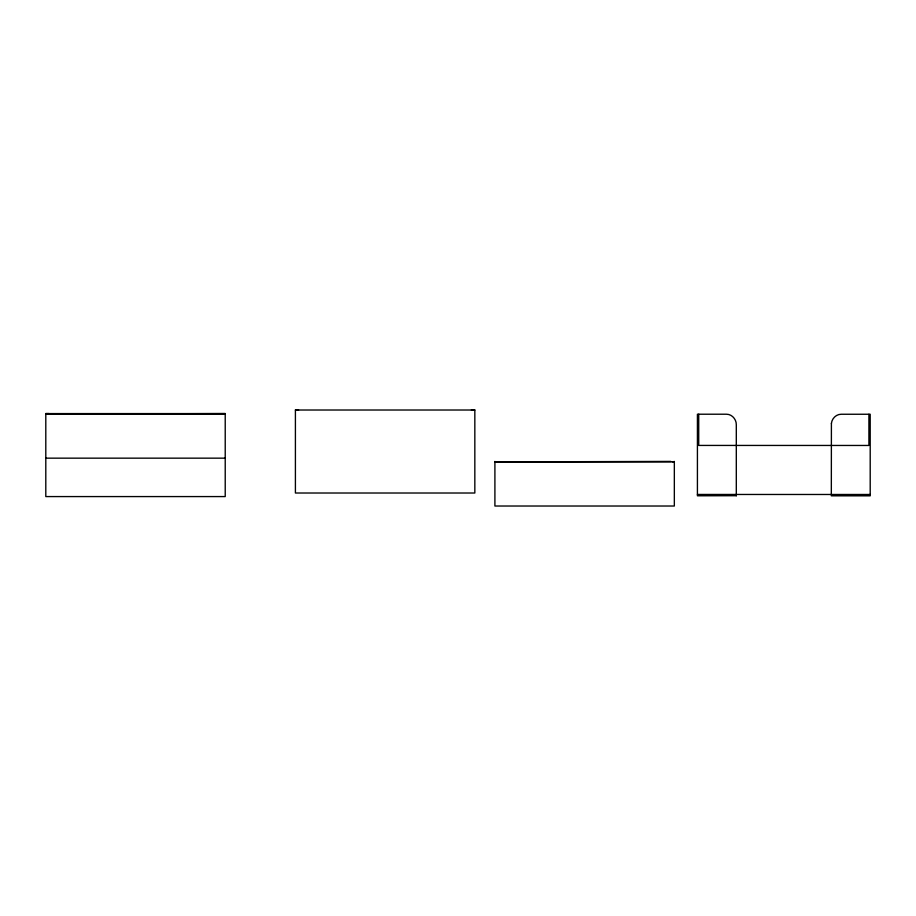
<?xml version="1.0" encoding="UTF-8"?>
<svg xmlns="http://www.w3.org/2000/svg" width="916" height="916" viewBox="0 0 916 916"><rect width="100%" height="100%" fill="white"/><g stroke="black" fill="none" stroke-linecap="round" stroke-linejoin="round"><path stroke-width="1.37" d="M223.756 414.066L225.221 413.585L225.221 496.575L45.8 496.575L45.8 413.585L48.995 413.585M672.859 461.927L674.336 461.446L674.336 506.021L494.903 506.021L494.903 461.446M471.374 410.013L474.832 410.013L474.832 493.014L295.41 493.014L295.41 410.013L298.605 410.013M48.995 414.032L45.8 414.055L225.221 414.066L221.764 414.032M47.254 414.066L225.221 413.585L45.8 413.585M670.878 461.412L494.903 461.927L674.336 461.927M295.41 410.013L474.832 410.013M45.8 458.16L225.221 458.16M697.42 494.457L870.2 494.491M736.304 495.705L697.42 495.796L697.42 414.215L726.434 414.215C731.964 414.147 736.441 419.379 736.304 424.749L736.304 495.796M868.906 414.25L868.906 445.462L698.725 445.428L698.725 414.215M831.407 423.41L831.327 495.831L870.2 495.831L870.2 414.25L841.186 414.25C836.171 414.204 831.911 418.532 831.407 423.41"/></g></svg>
